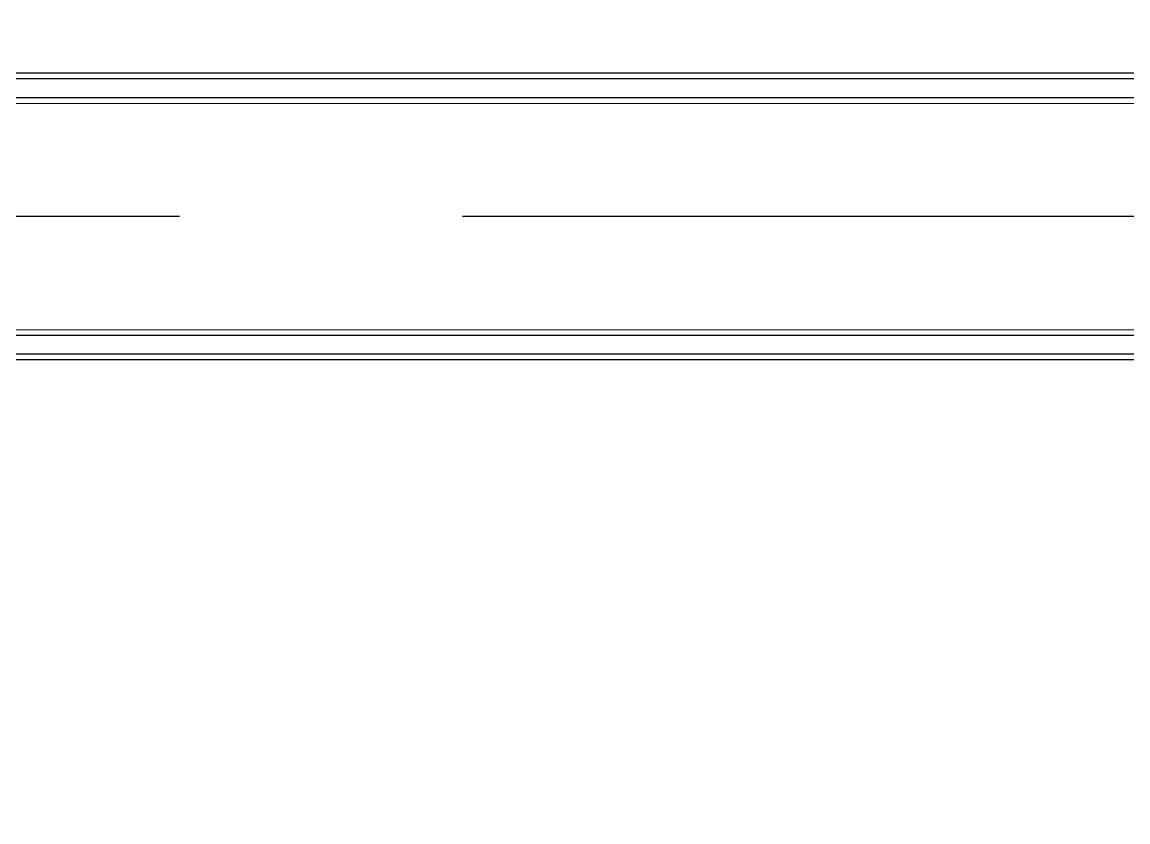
# Model space of a CAD drawing. Header units: millimetres. Extents: x 4133871 to 4440428, y -545651 to -495191.
# Drawn here: x 4431559 to 4433316, y -503402 to -502130 of the extents above; entities that cross this region are included whole.
import ezdxf

# ---------------------------------------------------------------- set-up
doc = ezdxf.new("R2010")
doc.units = ezdxf.units.MM
doc.header["$LTSCALE"] = 60
doc.linetypes.add('CENTER', pattern=[2, 1.25, -0.25, 0.25, -0.25])
doc.layers.add('C_CEN', color=1, linetype='CENTER')
doc.layers.add('DIM-SCALE', color=7, linetype='Continuous')
doc.layers.add('DITCH', color=7, linetype='Continuous', lineweight=0)
doc.layers.add('ROAD', color=4, linetype='Continuous', lineweight=0)
doc.styles.add('Arial', font='arial.ttf')
doc.dimstyles.new('일반도면_0050', dxfattribs={"dimtxt": 200, "dimasz": 200, "dimexe": 50, "dimexo": 250, "dimgap": 75, "dimtad": 1, "dimdec": 0, "dimzin": 0, "dimdsep": 46, "dimtxsty": 'Arial', "dimcen": -250, "dimclrd": 7, "dimclre": 7, "dimclrt": 2, "dimadec": 0, "dimazin": 0, "dimtfac": 1, "dimtdec": 0, "dimtix": 1, "dimtmove": 2, "dimatfit": 3, "dimfxl": 1, "dimtolj": 1, "dimtzin": 0, "dimarcsym": 0})

# ---------------------------------------------------------------- blocks, each defined once
blk = doc.blocks.new('KEY PLAN_NEW')
at = {"layer": 'C_CEN', "color": 253, "linetype": 'CENTER', "lineweight": -3, "ltscale": 10}
blk.add_line((-1475.3, -2063.94), (-2885.31, -2063.94), dxfattribs=at)
at = {"layer": 'DITCH', "color": 253, "lineweight": -3}
for p, q in [((-1475.01, -1987.94), (-2885.31, -1987.94)), ((-1475.01, -1990.94), (-2885.31, -1990.94)), ((-1475.01, -2000.94), (-2885.31, -2000.94)), ((-1475.01, -2126.94), (-2885.31, -2126.94)), ((-1475.01, -2136.94), (-2885.31, -2136.94)), ((-1475.01, -2139.94), (-2885.31, -2139.94))]:
    blk.add_line(p, q, dxfattribs=at)
at = {"layer": 'ROAD', "color": 253}
for p, q in [((-1475.3, -2003.94), (-2885.31, -2003.94)), ((-1475.3, -2123.94), (-2885.31, -2123.94))]:
    blk.add_line(p, q, dxfattribs=at)

msp = doc.modelspace()

# ---------------------------------------------------------------- block references
at = {"xscale": 3, "yscale": 3, "zscale": 3}
msp.add_blockref('KEY PLAN_NEW', (4438934.7, -496247.2), dxfattribs=at)

# ---------------------------------------------------------------- leaders
at = {"layer": 'DIM-SCALE'}
msp.add_leader([(4434799.5, -501543.1), (4432823.8, -504063), (4432463.8, -504063)], dimstyle='일반도면_0050', override={"dimclrd": 1}, dxfattribs=at)

doc.saveas('drawing.dxf')
